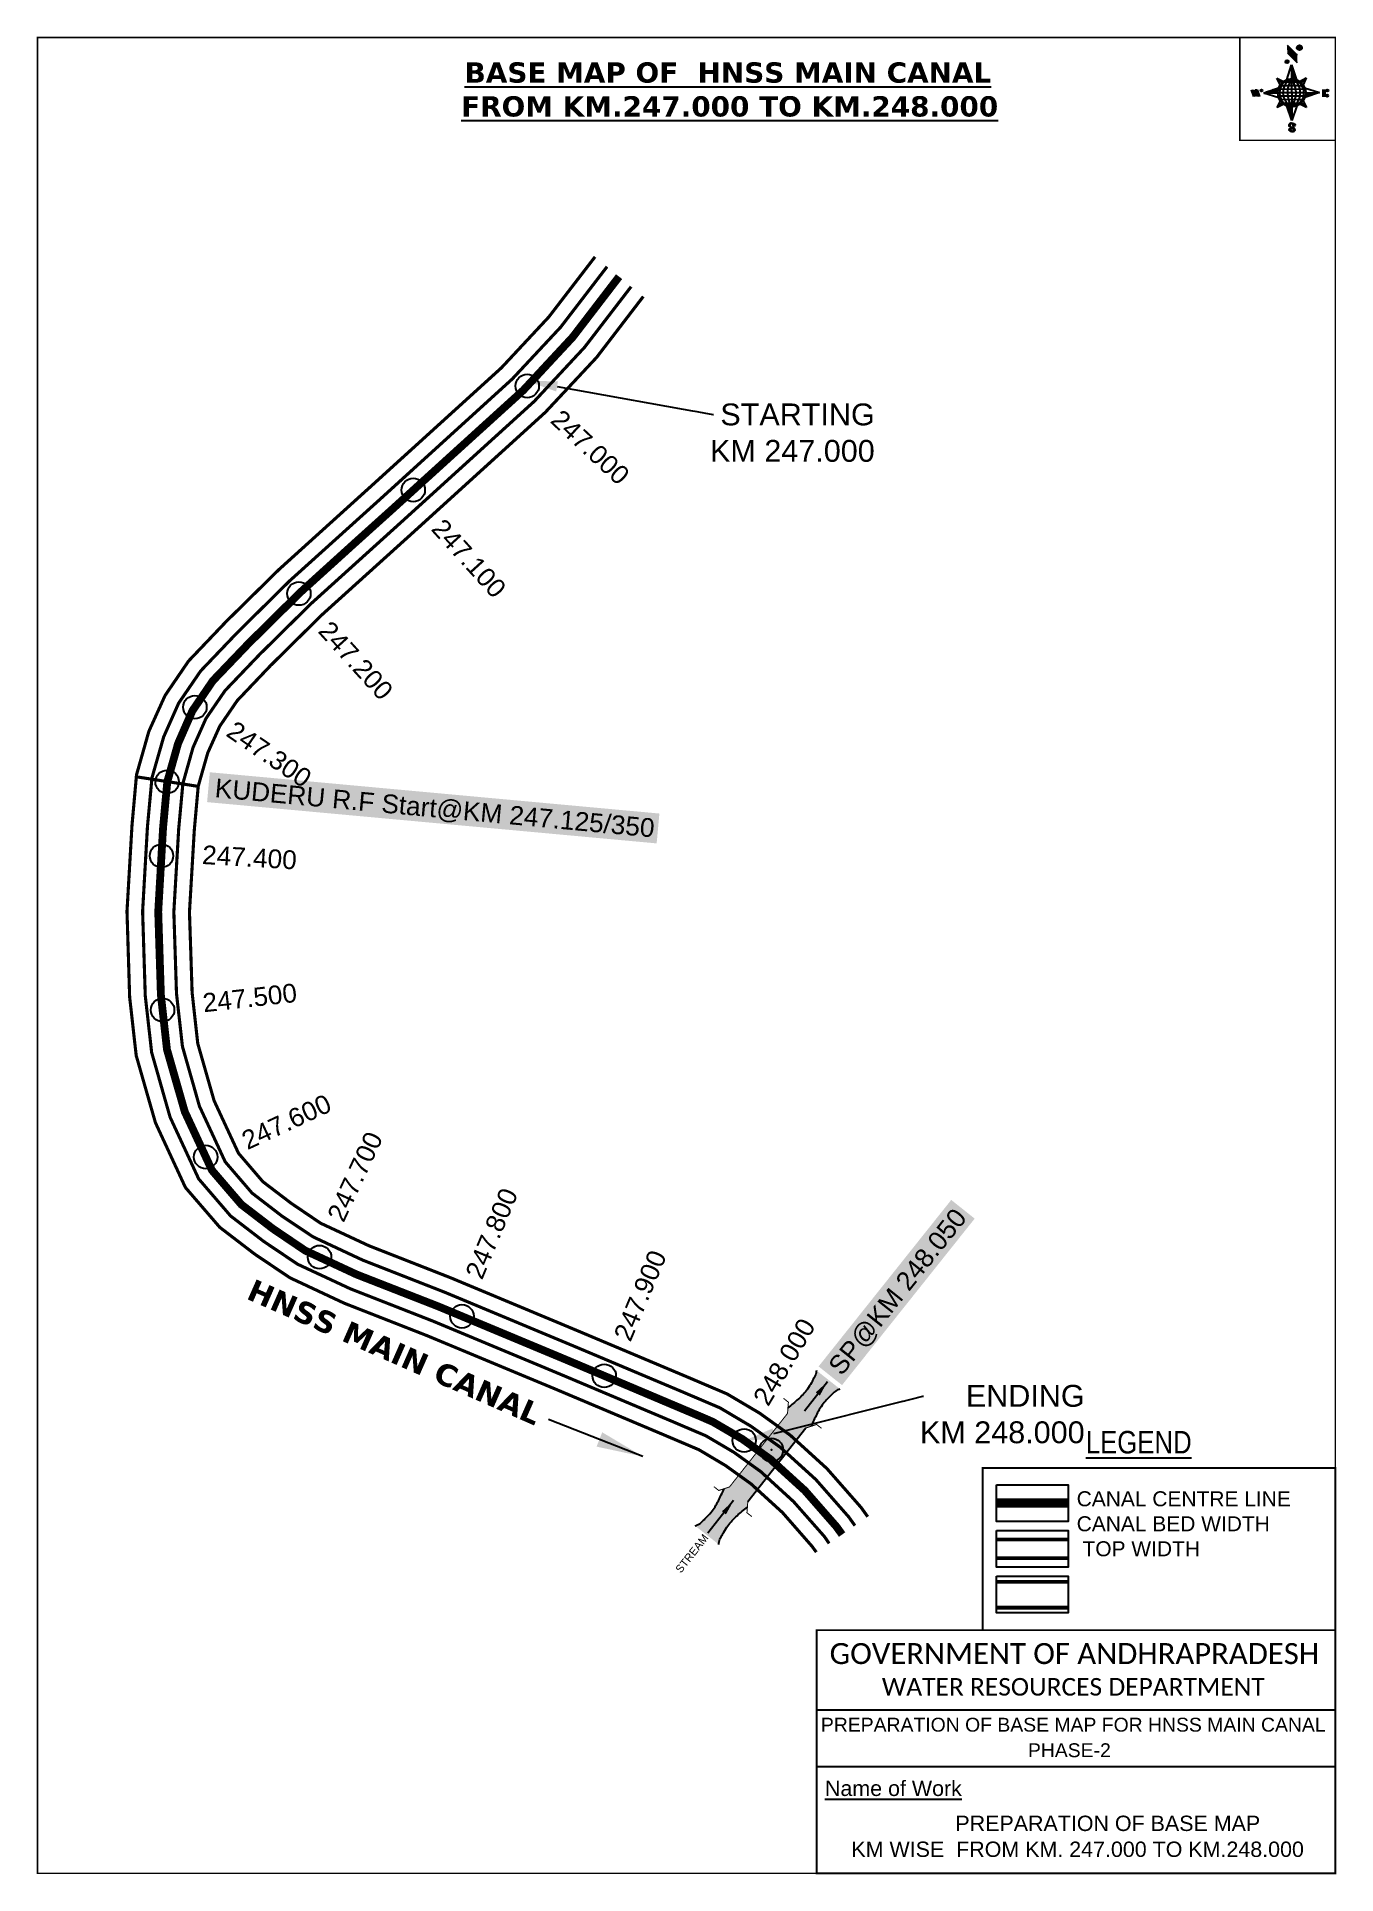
# Model space of a CAD drawing. Header units: inches. Extents: x 758485 to 759317, y 1617309 to 1618486.
import ezdxf
from ezdxf import colors
from ezdxf.entities.mleader import LeaderData, LeaderLine
from ezdxf.enums import TextEntityAlignment as Align
from ezdxf.math import Vec2, Vec3

# ---------------------------------------------------------------- set-up
doc = ezdxf.new("R2010")
doc.units = ezdxf.units.IN
doc.header["$LTSCALE"] = 15
doc.header["$MEASUREMENT"] = 0
doc.header["$PDMODE"] = 32
doc.header["$PDSIZE"] = 15
doc.linetypes.add('HIDDEN2', pattern=[0.1875, 0.125, -0.0625])
for name, color, linetype in [('AQUADUCT', 1, 'Continuous'), ('bord', 1, 'Continuous'), ('CANAL1', 7, 'Continuous'), ('CSMark', 72, 'Continuous'), ('DCBMS', 232, 'Continuous'), ('PAGE', 7, 'Continuous'), ('STRUCTURE', 5, 'Continuous'), ('TEXT', 6, 'Continuous')]:
    doc.layers.add(name, color=color, linetype=linetype)
doc.styles.add('ARIALN', font='ARIALN.TTF')
doc.styles.get("Standard").update_dxf_attribs({"font": 'arial.ttf'})
doc.dimstyles.get("Standard").update_dxf_attribs({"dimtxt": 20, "dimasz": 0.18, "dimexe": 0.18, "dimexo": 0.0625, "dimgap": 0.09, "dimtad": 0, "dimtih": 1, "dimtoh": 1, "dimdec": 4, "dimzin": 0, "dimdsep": 46, "dimtxsty": 'Standard', "dimcen": 0.09, "dimadec": 0, "dimazin": 0, "dimtfac": 1, "dimtdec": 4, "dimtofl": 0, "dimtmove": 0, "dimatfit": 3, "dimfxl": 1, "dimtolj": 1, "dimtzin": 0, "dimarcsym": 0})
pattern_1 = [(267.297113149, (-8720374.938, 50637915.138), (10.5367255337, -0.497431438), [])]
pattern_2 = [(357.297113149, (-8720374.938, 50637915.138), (0.497431438, 10.5367255337), [])]

# ---------------------------------------------------------------- blocks, each defined once
blk = doc.blocks.new('*X26')
at = {"color": 0, "linetype": 'Continuous'}
for p, q in [((6321.6, 240.5), (6322.3, 241.2)), ((6321.6, 240.3), (6322.3, 241)), ((6321.6, 240.1), (6322.3, 240.8)), ((6321.6, 239.9), (6322.4, 240.7)), ((6321.6, 239.8), (6322.4, 240.6)), ((6321.6, 239.6), (6322.5, 240.5)), ((6321.6, 239.4), (6322.5, 240.3)), ((6321.6, 239.2), (6322.6, 240.2)), ((6321.7, 239.1), (6322.6, 240.1)), ((6321.8, 240.8), (6322.4, 241.4)), ((6321.8, 239), (6322.7, 240)), ((6321.8, 239), (6322.8, 239.9)), ((6321.9, 238.9), (6322.9, 239.8)), ((6322, 238.8), (6323, 239.7)), ((6322.1, 241.3), (6322.4, 241.6)), ((6322.1, 238.7), (6323.1, 239.6)), ((6322.2, 238.6), (6323.1, 239.6)), ((6322.3, 238.5), (6323.2, 239.5)), ((6322.4, 238.5), (6323.3, 239.4)), ((6322.5, 238.4), (6323.4, 239.3)), ((6322.7, 238.4), (6323.6, 239.3)), ((6322.8, 238.3), (6323.7, 239.2)), ((6322.9, 238.3), (6323.8, 239.1)), ((6323.1, 238.2), (6323.9, 239.1)), ((6323.2, 238.2), (6324, 239)), ((6323.3, 238.2), (6324.2, 239)), ((6323.5, 238.1), (6324.3, 238.9)), ((6323.7, 238.1), (6324.4, 238.9)), ((6323.8, 238.1), (6324.6, 238.8)), ((6324.1, 238.2), (6324.7, 238.8)), ((6324.3, 238.3), (6324.9, 238.8)), ((6324.6, 238.3), (6325.1, 238.8)), ((6324.8, 238.4), (6325.2, 238.8)), ((6325.1, 238.5), (6325.4, 238.8)), ((6325.4, 238.6), (6325.6, 238.8))]:
    blk.add_line(p, q, dxfattribs=at)
blk = doc.blocks.new('*X25')
at = {"color": 0, "linetype": 'Continuous'}
for p, q in [((6324.4, 240.3), (6324.5, 240.4)), ((6324.6, 240.3), (6324.8, 240.5)), ((6324.7, 240.2), (6325, 240.5)), ((6324.8, 240.2), (6325.2, 240.6)), ((6325, 240.1), (6325.5, 240.6)), ((6325.1, 240.1), (6325.6, 240.6)), ((6325.2, 240), (6325.8, 240.6)), ((6325.3, 240), (6326, 240.6)), ((6325.4, 239.9), (6326.1, 240.6)), ((6325.5, 239.8), (6326.2, 240.5)), ((6325.6, 239.8), (6326.3, 240.5)), ((6325.7, 239.7), (6326.5, 240.4)), ((6325.9, 239.6), (6326.6, 240.3)), ((6326, 239.5), (6326.7, 240.3)), ((6326, 239.4), (6326.8, 240.2)), ((6326.1, 239.3), (6327, 240.2)), ((6326.2, 239.3), (6327.1, 240.1)), ((6326.3, 239.2), (6327.1, 240)), ((6326.4, 239.1), (6327.2, 239.9)), ((6326.5, 239), (6327.3, 239.8)), ((6326.5, 238.9), (6327.4, 239.7)), ((6326.6, 238.8), (6327.5, 239.6)), ((6326.7, 238.7), (6327.5, 239.5)), ((6326.8, 238.6), (6327.6, 239.4)), ((6326.8, 238.5), (6327.7, 239.3)), ((6326.8, 236.5), (6327.4, 237)), ((6326.9, 238.3), (6327.8, 239.2)), ((6326.9, 238.2), (6327.9, 239.1)), ((6326.9, 236.8), (6327.6, 237.4)), ((6327, 238.1), (6327.8, 239)), ((6327, 237.9), (6327.8, 238.8)), ((6327, 237.8), (6327.8, 238.6)), ((6327, 237.6), (6327.8, 238.4)), ((6327, 237.4), (6327.8, 238.2)), ((6327, 237.3), (6327.8, 238)), ((6327, 237.1), (6327.8, 237.9))]:
    blk.add_line(p, q, dxfattribs=at)
blk = doc.blocks.new('H')
at = {"layer": 'bord', "extrusion": (0.000427885, 0.004792, 0.999988)}
h = blk.add_hatch(dxfattribs=at)
h.set_pattern_fill('LINE', color=8, scale=84.387686, angle=-2.7029, style=0)
h.set_pattern_definition(pattern_2)
h.paths.add_polyline_path([(-492, 786, -0.090992), (-448, 775), (-486, 912)])
h = blk.add_hatch(dxfattribs=at)
h.set_pattern_fill('LINE', color=8, scale=84.387686, angle=-92.7029, style=0)
h.set_pattern_definition(pattern_1)
h.paths.add_polyline_path([(-625, 665, -0.090992), (-615, 710), (-751, 671)])
h = blk.add_hatch(dxfattribs=at)
h.set_pattern_fill('LINE', color=8, scale=84.387686, angle=-2.7029, style=0)
h.set_pattern_definition(pattern_2)
h.paths.add_polyline_path([(-504, 533, -0.090992), (-549, 543), (-510, 406)])
h = blk.add_hatch(dxfattribs=at)
h.set_pattern_fill('LINE', color=8, scale=84.387686, angle=-92.7029, style=0)
h.set_pattern_definition(pattern_1)
h.paths.add_polyline_path([(-246, 647), (-372, 653, -0.090992), (-382, 609)])
for p, q in [((-519, 1020, -1217), (-435, 927, -1216)), ((-516, 1087, -1217), (-432, 994, -1217)), ((-538, 774, -1216), (-487, 906, -1216)), ((-487, 906, -1216), (-493, 780, -1216)), ((-487, 906, -1216), (-448, 769, -1216)), ((-865, 701, -1215), (-847, 638, -1215)), ((-847, 700, -1215), (-829, 637, -1215)), ((-829, 699, -1215), (-811, 636, -1215)), ((-829, 699, -1215), (-811, 698, -1215)), ((-811, 698, -1215), (-794, 635, -1215)), ((-752, 665, -1215), (-615, 704, -1215)), ((-627, 794, -1216), (-567, 760, -1216)), ((-627, 794, -1216), (-584, 747, -1215)), ((-599, 731, -1215), (-627, 794, -1216)), ((-421, 753, -1216), (-359, 781, -1216)), ((-359, 781, -1216), (-405, 739, -1216)), ((-359, 781, -1216), (-392, 721, -1215)), ((-379, 693, -1215), (-246, 641, -1215)), ((-213, 669, -1215), (-217, 601, -1215)), ((-752, 665, -1215), (-625, 659, -1215)), ((-619, 614, -1215), (-752, 665, -1215)), ((-639, 526, -1214), (-606, 585, -1215)), ((-639, 526, -1214), (-593, 568, -1215)), ((-577, 553, -1215), (-639, 526, -1214)), ((-511, 400, -1214), (-549, 537, -1214)), ((-460, 533, -1215), (-511, 400, -1214)), ((-505, 527, -1214), (-511, 400, -1214)), ((-371, 513, -1214), (-431, 546, -1215)), ((-371, 513, -1214), (-414, 560, -1215)), ((-399, 576, -1215), (-371, 513, -1214)), ((-246, 641, -1215), (-383, 603, -1215)), ((-373, 647, -1215), (-246, 641, -1215)), ((-197, 600, -1215), (-194, 668, -1215))]:
    blk.add_line(p, q, dxfattribs=at)
at = {"layer": 'bord', "color": 8, "linetype": 'ByBlock', "extrusion": (0.000427885, 0.004792, 0.999988)}
for p, q in [((-375, 679, -1215), (-620, 691, -1215)), ((-386, 711, -1215), (-605, 722, -1215)), ((-411, 744, -1216), (-578, 752, -1216)), ((-493, 780, -1216), (-505, 527, -1214)), ((-373, 647, -1215), (-625, 659, -1215)), ((-378, 616, -1215), (-623, 628, -1215)), ((-392, 585, -1215), (-611, 595, -1215)), ((-420, 555, -1215), (-587, 562, -1215))]:
    blk.add_line(p, q, dxfattribs=at)
at = {"layer": 'bord', "extrusion": (0.000427885, 0.004792, 0.999988), "elevation": -1212}
for points, const_width in [([(-522, 960), (-516, 1093)], 1.61), ([(-434, 933), (-428, 1066)], 1.61), ([(-870, 707), (-846, 706)], 0.642), ([(-829, 643), (-821, 678)], 0.642), ([(-793, 641), (-782, 694)], 0.642), ([(-223, 676), (-174, 673)], 0.706), ([(-829, 643), (-855, 644)], 0.642), ([(-811, 642), (-784, 641)], 0.642), ([(-177, 605), (-226, 607)], 0.706), ([(-195, 645), (-185, 644)], 0.706)]:
    blk.add_lwpolyline(points, dxfattribs=dict(at, const_width=const_width))
for points, const_width in [([(-414, 1073, 1), (-398, 1058, 1)], 22.3), ([(-530, 950, 1), (-520, 939, 1)], 14.8), ([(-776, 697, 1), (-769, 690, 1)], 8.9), ([(-180, 618, 1), (-173, 611, 1)], 9.79), ([(-178, 667, 1), (-171, 660, 1)], 9.79), ([(-490, 362, 1), (-498, 369, 1)], 11.1), ([(-525, 322, 1), (-533, 329, 1)], 11.1)]:
    blk.add_lwpolyline(points, format="xyb", close=True, dxfattribs=dict(at, const_width=const_width))
for points in [[(-537, 317), (-531, 310), (-520, 307), (-505, 307), (-494, 310), (-486, 318), (-487, 326), (-491, 333), (-494, 336), (-503, 341), (-522, 347), (-530, 352), (-534, 355), (-537, 363), (-537, 373), (-530, 381), (-520, 384), (-504, 384), (-493, 380), (-487, 373)], [(-522, 348), (-526, 354), (-528, 361), (-528, 371), (-526, 375), (-521, 381), (-515, 384)], [(-505, 307), (-499, 312), (-497, 319), (-497, 327), (-501, 335), (-509, 343)]]:
    blk.add_lwpolyline(points, dxfattribs=at)
at = {"layer": 'bord', "extrusion": (0.000427885, 0.004792, 0.999988)}
for centre, radius in [((-406, 1065, -1212), 22.3), ((-525, 944, -1212), 14.8), ((-773, 694, -1212), 8.9), ((-498, 659, -1212), 127), ((-177, 615, -1212), 9.79), ((-174, 663, -1212), 9.79), ((-494, 365, -1212), 11.1), ((-529, 325, -1212), 11.1)]:
    blk.add_circle(centre, radius, dxfattribs=at)
at = {"layer": 'bord', "color": 8, "linetype": 'ByBlock', "extrusion": (0.000427885, 0.004792, 0.999988)}
for centre, radius, start, end in [((-482, 658, -1212), 128, 94.9254, 259.6691), ((-437, 656, -1212), 141, 113.2864, 241.308), ((-316, 651, -1212), 222, 142.5892, 212.0053), ((-560, 662, -1212), 141, 293.2864, 61.308), ((-681, 668, -1212), 222, 322.5892, 32.0053), ((-515, 660, -1212), 128, 274.9254, 79.6691)]:
    blk.add_arc(centre, radius, start, end, dxfattribs=at)
at = {"layer": 'bord', "extrusion": (0.000427885, 0.004792, 0.999988)}
for points in [[(-516, 1093, -1212), (-431, 1000, -1212), (-519, 1026, -1212), (-434, 933, -1212)], [(-864, 707, -1212), (-846, 706, -1212), (-846, 644, -1212), (-829, 643, -1212)], [(-829, 705, -1212), (-811, 704, -1212), (-811, 642, -1212), (-793, 641, -1212)], [(-193, 674, -1212), (-197, 606, -1212), (-213, 675, -1212), (-216, 607, -1212)]]:
    blk.add_solid(points, dxfattribs=at)
at = {"layer": 'bord', "extrusion": (0.000427885, 0.004792, 0.999988), "xscale": 7.977342409717546, "yscale": 7.977342408231451, "zscale": 7.977342408476333, "rotation": 138.0840426661453}
for name, p in [('*X25', (38301, -31929, -1212)), ('*X26', (38314, -31951, -1212))]:
    blk.add_blockref(name, p, dxfattribs=at)
blk = doc.blocks.new('SP')
at = {"layer": 'STRUCTURE'}
h = blk.add_hatch(dxfattribs=at)
h.set_pattern_fill('DASH', color=256, scale=8, style=0)
edge = h.paths.add_edge_path()
edge.add_spline(control_points=[(769825.7, 1706742.1), (769825.3, 1706741.8), (769823.8, 1706740.8), (769820.9, 1706740.3), (769817, 1706739.7), (769811.4, 1706738.9), (769804, 1706739.7), (769798.4, 1706741), (769795.6, 1706741.6)], knot_values=[0, 0, 0, 0, 1.613557, 5.24513, 8.624976, 13.470124, 22.190216, 30.746377, 30.746377, 30.746377, 30.746377], degree=3, periodic=0)
edge.add_line((769795.6, 1706741.6), (769792.6, 1706739.6))
edge.add_line((769792.6, 1706739.6), (769732.6, 1706739.6))
edge.add_line((769732.6, 1706739.6), (769729.6, 1706741.6))
edge.add_spline(control_points=[(769729.6, 1706741.6), (769726.9, 1706740.9), (769721.3, 1706739.5), (769713.9, 1706738.5), (769708.3, 1706739.1), (769704.4, 1706739.6), (769701.5, 1706740), (769700, 1706741), (769699.5, 1706741.3)], knot_values=[0, 0, 0, 0, 8.556161, 17.276253, 22.121402, 25.501247, 29.13282, 30.746377, 30.746377, 30.746377, 30.746377], degree=3, periodic=0)
edge.add_line((769699.5, 1706741.3), (769699.5, 1706722.1))
edge.add_spline(control_points=[(769699.5, 1706722.1), (769700, 1706722.4), (769701.4, 1706723.4), (769704.3, 1706724), (769708.2, 1706724.5), (769713.8, 1706725.3), (769721.2, 1706724.5), (769726.8, 1706723.3), (769729.6, 1706722.6)], knot_values=[0, 0, 0, 0, 1.613557, 5.24513, 8.624976, 13.470124, 22.190216, 30.746377, 30.746377, 30.746377, 30.746377], degree=3, periodic=0)
edge.add_line((769729.6, 1706722.6), (769732.6, 1706724.6))
edge.add_line((769732.6, 1706724.6), (769792.6, 1706724.6))
edge.add_line((769792.6, 1706724.6), (769795.6, 1706722.6))
edge.add_spline(control_points=[(769795.6, 1706722.6), (769798.4, 1706723.3), (769803.9, 1706724.8), (769811.3, 1706725.8), (769817, 1706725.1), (769820.9, 1706724.7), (769823.8, 1706724.2), (769825.2, 1706723.3), (769825.7, 1706723)], knot_values=[0, 0, 0, 0, 8.556161, 17.276253, 22.121402, 25.501247, 29.13282, 30.746377, 30.746377, 30.746377, 30.746377], degree=3, periodic=0)
edge.add_line((769825.7, 1706723), (769825.7, 1706742.1))
h.paths.add_polyline_path([(769764.2, 1706732.1, -1), (769761.1, 1706732.1, -1)], flags=0)
h.paths.add_polyline_path([(769761.1, 1706732.1, 1), (769764.2, 1706732.1, 1)], flags=16)
at = {"layer": 'STRUCTURE', "const_width": 0.628}
for points in [[(769726.6, 1706747.6), (769726.6, 1706743.6), (769732.6, 1706739.6), (769792.6, 1706739.6), (769798.6, 1706743.6), (769798.6, 1706747.6)], [(769726.6, 1706716.6), (769726.6, 1706720.6), (769732.6, 1706724.6), (769792.6, 1706724.6), (769798.6, 1706720.6), (769798.6, 1706716.6)]]:
    blk.add_lwpolyline(points, dxfattribs=at)
at = {"layer": 'STRUCTURE', "color": 3}
blk.add_lwpolyline([(769732.6, 1706724.6), (769792.6, 1706724.6)], dxfattribs=at)
blk.add_lwpolyline([(769732.6, 1706724.6), (769792.6, 1706724.6)], dxfattribs=at)
at = {"layer": 'STRUCTURE', "color": 0}
blk.add_circle((769762.6, 1706732.1), 1.55, dxfattribs=at)
at = {"layer": 'STRUCTURE'}
for points in [[(769699.5, 1706741.3), (769700.9, 1706740.5), (769704.4, 1706739.6), (769707.8, 1706739.2), (769712.6, 1706738.8), (769721.3, 1706739.7), (769729.6, 1706741.6)], [(769825.7, 1706742.1), (769824.3, 1706741.3), (769820.8, 1706740.3), (769817.5, 1706739.8), (769812.7, 1706739.2), (769804, 1706739.9), (769795.6, 1706741.6)], [(769699.5, 1706722.1), (769700.9, 1706723), (769704.4, 1706724), (769707.7, 1706724.5), (769712.5, 1706725), (769721.2, 1706724.4), (769729.6, 1706722.6)], [(769825.7, 1706723), (769824.3, 1706723.8), (769820.8, 1706724.7), (769817.4, 1706725.1), (769812.6, 1706725.5), (769803.9, 1706724.6), (769795.6, 1706722.6)]]:
    blk.add_spline(points, degree=3, dxfattribs=at)
at = {"layer": 'STRUCTURE', "color": 0}
blk.add_text('STREAM', height=5, dxfattribs=at).set_placement((769684.3, 1706732.1), align=Align.MIDDLE_CENTER)
for points in [[(769727.4, 1706732.1), (769700.8, 1706732.1)], [(769824.4, 1706732.1), (769800.5, 1706732.1)]]:
    blk.add_leader(points, dimstyle='Standard', override={"dimasz": 10, "dimgap": 0.09, "dimtad": 0}, dxfattribs=at)

msp = doc.modelspace()

# ---------------------------------------------------------------- linework, layer by layer
at = {"layer": 'CANAL1', "color": 200, "const_width": 2}
for points in [[(758842.1, 1618344.8), (758812.5, 1618306.3), (758782.1, 1618273.7), (758698.2, 1618197.5), (758639.6, 1618144.5), (758605.8, 1618111.2), (758581.8, 1618086), (758566.8, 1618064), (758556.4, 1618041), (758548.5, 1618013.2), (758545.6, 1617980.8), (758542.4, 1617925.8), (758544.1, 1617870.9), (758548.3, 1617833.4), (758560.6, 1617790.5), (758579.8, 1617749), (758601.8, 1617723.5), (758624.1, 1617706.4), (758646.7, 1617691.2), (758681.5, 1617674.9), (758734.6, 1617654.1), (758817, 1617619.8), (758886.7, 1617590.4), (758908.6, 1617581.1), (758925.6, 1617571), (758941.9, 1617559.3), (758962.1, 1617540.9), (758981, 1617519.3), (758983.8, 1617515.5)], [(758873, 1618319.4), (758843.1, 1618280.4), (758810.2, 1618245.2), (758725, 1618167.8), (758667.1, 1618115.5), (758634.3, 1618083.1), (758613, 1618060.7), (758601.8, 1618044.3), (758594.1, 1618027.2), (758588, 1618005.8), (758585.5, 1617977.8), (758582.4, 1617925.3), (758584.1, 1617873.8), (758587.7, 1617841.2), (758598.2, 1617804.5), (758613.8, 1617770.9), (758629.4, 1617752.7), (758647.5, 1617738.9), (758666.4, 1617726.1), (758697.3, 1617711.7), (758749.6, 1617691.2), (758832.5, 1617656.6), (758902.3, 1617627.2), (758926.7, 1617616.8), (758947.5, 1617604.5), (758967.1, 1617590.4), (758990.6, 1617569), (759012.4, 1617544.2), (759016.7, 1617538.2)]]:
    msp.add_lwpolyline(points, dxfattribs=at)
at = {"layer": 'CANAL1', "color": 5, "const_width": 2}
for points in [[(758849.8, 1618338.5), (758820.1, 1618299.8), (758789.1, 1618266.6), (758704.9, 1618190), (758646.5, 1618137.3), (758612.9, 1618104.1), (758589.6, 1618079.7), (758575.5, 1618059.1), (758565.9, 1618037.5), (758558.4, 1618011.3), (758555.5, 1617980), (758552.4, 1617925.7), (758554.1, 1617871.7), (758558.2, 1617835.4), (758570, 1617794), (758588.3, 1617754.5), (758608.7, 1617730.8), (758629.9, 1617714.5), (758651.6, 1617699.9), (758685.5, 1617684.1), (758738.4, 1617663.4), (758820.9, 1617629), (758890.6, 1617599.6), (758913.1, 1617590), (758931.1, 1617579.4), (758948.2, 1617567.1), (758969.2, 1617547.9), (758988.9, 1617525.6), (758992, 1617521.1)], [(758865.2, 1618325.7), (758835.4, 1618286.9), (758803.2, 1618252.3), (758718.3, 1618175.2), (758660.2, 1618122.7), (758627.2, 1618090.1), (758605.2, 1618067.1), (758593, 1618049.3), (758584.7, 1618030.7), (758578.2, 1618007.7), (758575.5, 1617978.5), (758572.4, 1617925.4), (758574.1, 1617873.1), (758577.9, 1617839.3), (758588.8, 1617801), (758605.3, 1617765.4), (758622.5, 1617745.4), (758641.6, 1617730.7), (758661.5, 1617717.4), (758693.3, 1617702.5), (758745.9, 1617681.9), (758828.6, 1617647.4), (758898.4, 1617618), (758922.1, 1617607.9), (758942, 1617596.1), (758960.8, 1617582.6), (758983.5, 1617562), (759004.6, 1617538), (759008.5, 1617532.5)]]:
    msp.add_lwpolyline(points, dxfattribs=at)
at = {"layer": 'CANAL1', "color": 1, "linetype": 'HIDDEN2', "ltscale": 8, "const_width": 5}
msp.add_lwpolyline([(758857.5, 1618332.1), (758827.8, 1618293.4), (758796.2, 1618259.4), (758711.6, 1618182.6), (758688.6, 1618161.9), (758653.4, 1618130), (758620.1, 1618097.1), (758597.4, 1618073.4), (758584.3, 1618054.2), (758575.1, 1618033.2), (758568.2, 1618008.7), (758565.5, 1617979.3), (758562.4, 1617925.5), (758564.1, 1617872.4), (758568, 1617837.3), (758579.4, 1617797.5), (758596.8, 1617760), (758615.6, 1617738.1), (758635.8, 1617722.6), (758656.5, 1617708.6), (758689.4, 1617693.3), (758742.1, 1617672.7), (758824.8, 1617638.2), (758910, 1617602.2), (758917.6, 1617598.9), (758936.6, 1617587.8), (758952.7, 1617576.2), (758954.5, 1617574.9), (758976.4, 1617555), (758996.7, 1617531.8), (759000.3, 1617526.8)], dxfattribs=at)
at = {"layer": 'CANAL1', "color": 84, "const_width": 2}
msp.add_lwpolyline([(758548.4, 1618011.9), (758587.9, 1618005.8)], dxfattribs=at)
at = {"layer": 'CANAL1', "color": 1, "linetype": 'HIDDEN2', "ltscale": 100, "const_width": 6, "elevation": -0.4}
msp.add_lwpolyline([(759145.1, 1617546.9), (759099.1, 1617546.9)], dxfattribs=at)
at = {"layer": 'CANAL1', "color": 5, "const_width": 2.4, "elevation": -0.4}
for points in [[(759145.1, 1617523.7), (759099.1, 1617523.7)], [(759145.1, 1617511.7), (759099.1, 1617511.7)]]:
    msp.add_lwpolyline(points, dxfattribs=at)
at = {"layer": 'CANAL1', "color": 200, "const_width": 2.4, "elevation": -0.4}
for points in [[(759145.1, 1617496.5), (759099.1, 1617496.5)], [(759145.1, 1617480), (759099.1, 1617480)]]:
    msp.add_lwpolyline(points, dxfattribs=at)
at = {"layer": 'CSMark', "color": 3}
for p in [(758798.7, 1618262.1), (758725.7, 1618195.5), (758652.5, 1618129.2), (758585.9, 1618056.5), (758568.1, 1618008.7), (758564.5, 1617961.3), (758565.2, 1617862.6), (758592.8, 1617768.5), (758665.7, 1617704.4), (758756.9, 1617666.5), (758848, 1617628.4), (758937.6, 1617587)]:
    msp.add_point(p, dxfattribs=at)
at = {"layer": 'CSMark', "color": 2}
msp.add_point((758955, 1617581), dxfattribs=at)
at = {"layer": 'PAGE', "const_width": 1}
msp.add_lwpolyline([(759316.1, 1617309.9), (759316.1, 1618485.2), (758485.1, 1618485.2), (758485.1, 1617309.9), (759316.1, 1617309.9)], dxfattribs=at)
at = {"layer": 'PAGE'}
for points, const_width in [([(759316.1, 1618485.2), (759255, 1618485.2), (759255, 1618419.4), (759316.1, 1618419.4)], 1), ([(759090.3, 1617569.4), (759316.1, 1617569.4), (759316.1, 1617465.6), (759090.3, 1617465.6)], 1.2), ([(758984, 1617465.6), (759316.1, 1617465.6), (759316.1, 1617309.9), (758984, 1617309.9)], 1.2)]:
    msp.add_lwpolyline(points, close=True, dxfattribs=dict(at, const_width=const_width))
at = {"layer": 'PAGE', "elevation": -0.4}
for points in [[(759099.1, 1617558.7), (759145.1, 1617558.7), (759145.1, 1617535.2), (759099.1, 1617535.2)], [(759099.1, 1617529.4), (759145.1, 1617529.4), (759145.1, 1617505.9), (759099.1, 1617505.9)], [(759099.1, 1617500.2), (759145.1, 1617500.2), (759145.1, 1617476.6), (759099.1, 1617476.6)]]:
    msp.add_lwpolyline(points, close=True, dxfattribs=at)
at = {"layer": 'PAGE'}
for points in [[(758984, 1617414.6), (759316.1, 1617414.6)], [(758984, 1617378.2), (759316.1, 1617378.2)]]:
    msp.add_lwpolyline(points, dxfattribs=at)

# ---------------------------------------------------------------- block references
at = {"layer": 'AQUADUCT', "color": 1, "xscale": 0.0703495379661093, "yscale": 0.07034953800030053, "zscale": 0.07034953795990817, "rotation": 3.078330607406165}
msp.add_blockref('H', (759325.7, 1618405.8, 85.4), dxfattribs=at)
at = {"layer": 'STRUCTURE', "color": 0, "rotation": 51.70871805209807}
msp.add_blockref('SP', (1621525.8, -44180.9), dxfattribs=at)

# ---------------------------------------------------------------- texts
at = {"layer": 'CANAL1', "insert": (758622.9, 1617691.2), "char_height": 14, "width": 205.129, "attachment_point": 1, "rotation": 336.2511}
msp.add_mtext('\\pi0.96322;{\\fVerdana|b1|i0|c0|p34;HNSS MAIN CANAL}', dxfattribs=at)
at = {"layer": 'CSMark', "color": 1}
for s, rotation, p in [('247.000', 317.0059, (758816.9, 1618243.6)), ('247.100', 312.2543, (758741, 1618174.2)), ('247.200', 312.2543, (758668.6, 1618108.8)), ('247.300', 325.6111, (758608.5, 1618043.5)), ('247.400', 356.6678, (758590.6, 1617962.1)), ('247.500', 6.3891, (758590.9, 1617867.1)), ('247.600', 24.9182, (758617, 1617778.3)), ('247.700', 65.035, (758675.6, 1617728.5)), ('247.800', 67.366, (758764.2, 1617691.6)), ('247.900', 67.1531, (758859.2, 1617651.9))]:
    msp.add_text(s, height=12, rotation=rotation, dxfattribs=at).set_placement(p, align=Align.MIDDLE_LEFT)
at = {"layer": 'CSMark', "color": 3}
msp.add_text('248.000', height=12, rotation=59.4546, dxfattribs=at).set_placement((758947.8, 1617611.3), align=Align.MIDDLE_LEFT)
at = {"layer": 'PAGE', "extrusion": (0.000201441, 0.004807, 0.999988), "style": 'ARIALN'}
msp.add_text('%%ULEGEND', height=14.4, rotation=359.9999, dxfattribs=at).set_placement((759190.2, 1617566.5, 7928.4), align=Align.MIDDLE)
at = {"layer": 'PAGE', "extrusion": (0.000201441, 0.004807, 0.999988)}
for s, height, p in [('PREPARATION OF BASE MAP FOR HNSS MAIN CANAL', 8.878, (758986.7, 1617381.2, 7927.5)), ('%%UName of Work', 9.822, (758989.3, 1617340, 7926.1))]:
    msp.add_text(s, height=height, rotation=359.9999, dxfattribs=at).set_placement(p)
for s, height, p in [('PHASE-2', 8.88, (759145.8, 1617369.3, 7927.4)), ('PREPARATION OF BASE MAP', 9.822, (759170.4, 1617322.5, 7926.2)), ('KM WISE  FROM KM. 247.000 TO KM.248.000', 9.822, (759151.1, 1617305.9, 7926.2))]:
    msp.add_text(s, height=height, rotation=359.9999, dxfattribs=at).set_placement(p, align=Align.MIDDLE_CENTER)
at = {"layer": 'PAGE', "extrusion": (0.000201441, 0.004807, 0.999988), "attachment_point": 1, "text_direction": (1, -1e-06, -0.000201)}
for s, insert, char_height, width in [('CANAL CENTRE LINE CANAL BED WIDTH {\\H2.3717x; }\\P TOP WIDTH{\\H1.9152x; }', (759150.5, 1617554.5, -0.4), 9.6, 168.926), ('\\pi3.5885;{\\fCalibri|b0|i0|c0|p34;\\H1.3333x;GOVERNMENT OF ANDHRAPRADESH\\P\\pi37.073;\\H0.83998x;WATER RESOURCES DEPARTMENT}', (758988.7, 1617457.3, -1.3), 10.059, 321.276)]:
    msp.add_mtext(s, dxfattribs=dict(at, insert=insert, char_height=char_height, width=width))
at = {"layer": 'STRUCTURE', "color": 5, "char_height": 12, "attachment_point": 1, "bg_fill": 1, "box_fill_scale": 1.3, "bg_fill_color": 7, "bg_fill_true_color": 16777215, "bg_fill_transparency": 4390977}
for s, insert, width, rotation in [('\\pi0.67392;KUDERU R.F Start@KM 247.125/350', (758598.7, 1618010.9), 281.874, 354.756), ('\\pi0.43653;SP@KM 248.050', (758990.3, 1617635), 129.1, 51.4552)]:
    msp.add_mtext(s, dxfattribs=dict(at, insert=insert, width=width, rotation=rotation))
at = {"layer": 'TEXT', "color": 1, "insert": (758736.8, 1618469.3), "char_height": 13, "width": 379.826, "attachment_point": 1}
msp.add_mtext('\\pi21.755;{\\fVerdana|b1|i0|c0|p34;\\LBASE MAP OF  HNSS MAIN CANAL \\P\\pi19.564;FROM KM.247.000 TO KM.248.000}', dxfattribs=at)

# ---------------------------------------------------------------- leaders
at = {"layer": 'CANAL1'}
msp.add_leader([(758872.8, 1617576.7), (758812.3, 1617600.5)], dimstyle='Standard', override={"dimasz": 30, "dimgap": 0.09, "dimtad": 0}, dxfattribs=at)

# ---------------------------------------------------------------- next in the draw order: leaders
at = {"layer": 'DCBMS', "color": 5}
ml = msp.add_multileader_mtext('Standard', dxfattribs=at)
ml.set_content('STARTING  \\PKM 247.000', color=5)
ml.set_leader_properties()
ml.build(insert=Vec2(0, 0))
ml.multileader.update_dxf_attribs({"dogleg_length": 0.36, "arrow_head_size": 20})
ctx = ml.context
ctx.base_point, ctx.char_height, ctx.arrow_head_size, ctx.landing_gap_size, ctx.plane_origin = Vec3(758918, 1618243.8), 14, 20, 0.09, Vec3(759001.5, 1618388.5)
ctx.text_align_type = 2
notes = []
notes.append((ctx, [(1, (1, 1, 0), (758917.6, 1618243.8), (1, 0), 0.36, [(0, [(758798.1, 1618265.4)], 0, [])])]))
ctx.mtext.insert, ctx.mtext.width, ctx.mtext.alignment, ctx.mtext.flow_direction = Vec3(759021.2, 1618250.9), 109.049, 3, 5
ctx.mtext.has_bg_fill, ctx.mtext.bg_color, ctx.mtext.bg_scale_factor, ctx.mtext.bg_transparency, ctx.mtext.use_window_bg_color = 1, -1027028792, 1.5, 0, 1
ml = msp.add_multileader_mtext('Standard', dxfattribs=at)
ml.set_content('ENDING \\PKM 248.000', color=5)
ml.set_leader_properties()
ml.build(insert=Vec2(0, 0))
ml.multileader.update_dxf_attribs({"dogleg_length": 0.36, "arrow_head_size": 20})
ctx = ml.context
ctx.base_point, ctx.char_height, ctx.arrow_head_size, ctx.landing_gap_size, ctx.plane_origin = Vec3(759052.4, 1617615.4), 14, 20, 0.09, Vec3(759196.1, 1617827.8)
ctx.text_align_type = 2
notes.append((ctx, [(1, (1, 1, 0), (759052, 1617615.4), (1, 0), 0.36, [(0, [(758937.2, 1617586.7)], 0, [])])]))
ctx.mtext.insert, ctx.mtext.width, ctx.mtext.alignment, ctx.mtext.flow_direction = Vec3(759155.6, 1617622.6), 109.049, 3, 5
ctx.mtext.has_bg_fill, ctx.mtext.bg_color, ctx.mtext.bg_scale_factor, ctx.mtext.bg_transparency, ctx.mtext.use_window_bg_color = 1, -1027028792, 1.5, 0, 1
for ctx, leaders in notes:
    for number, flags, end, landing, length, lines in leaders:
        leader = LeaderData()
        leader.index, (leader.has_last_leader_line, leader.has_dogleg_vector, leader.attachment_direction) = number, flags
        leader.last_leader_point, leader.dogleg_vector, leader.dogleg_length = Vec3(end), Vec3(landing), length
        for number, points, colour, breaks in lines:
            line = LeaderLine()
            line.index, line.vertices, line.color, line.breaks = number, Vec3.list(points), colors.encode_raw_color(colour), breaks
            leader.lines.append(line)
        ctx.leaders.append(leader)

doc.saveas('drawing.dxf')
